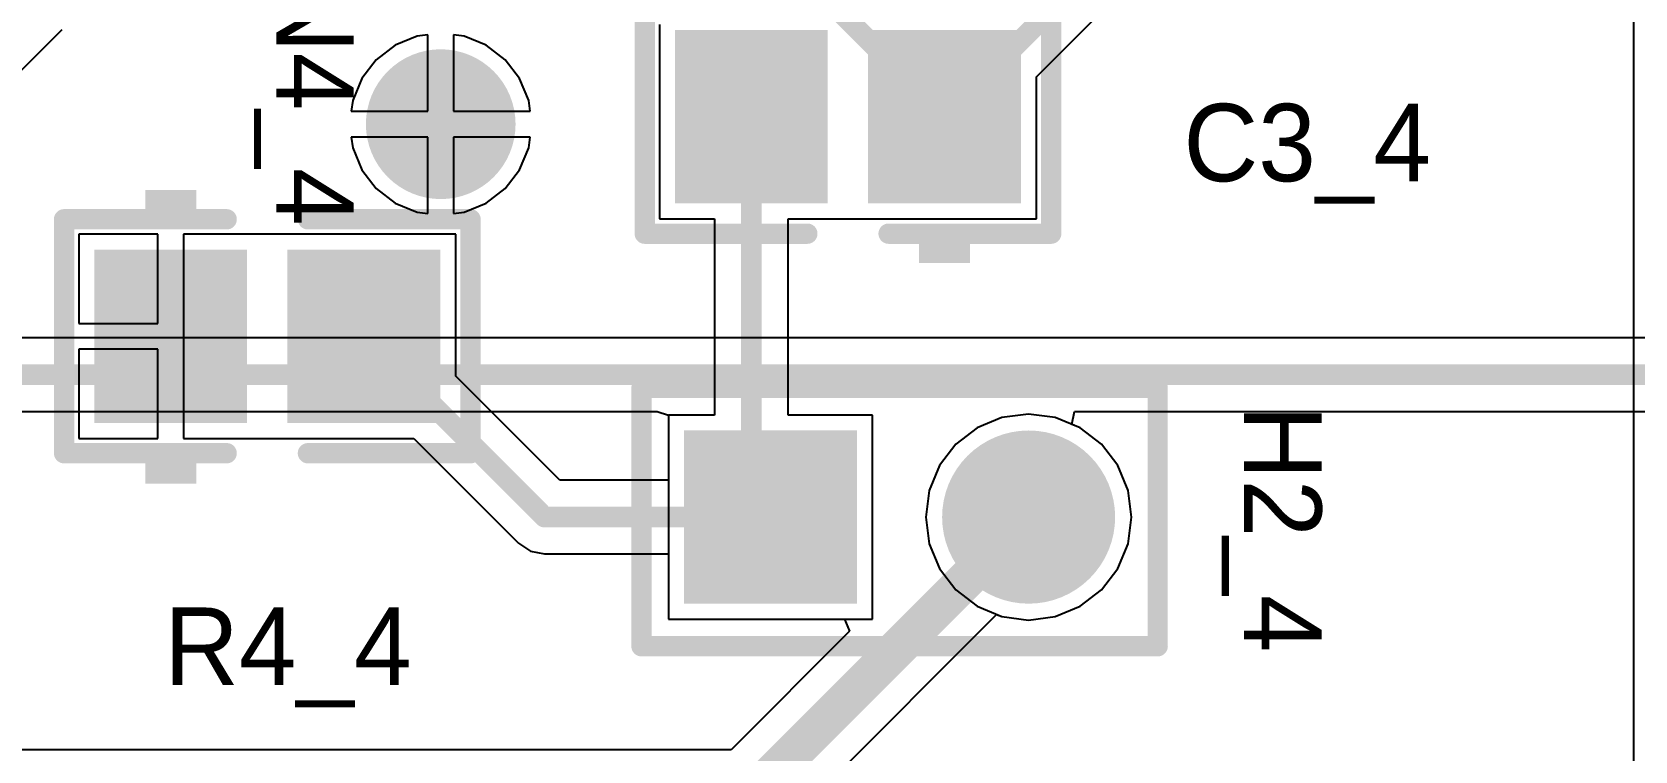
# Model space of a CAD drawing. Header units: millimetres. Extents: x 0.67 to 7.75, y 0.64 to 6.06.
# Drawn here: x 5.372 to 5.993, y 1.174 to 1.453 of the extents above; entities that cross this region are included whole.
import ezdxf

# ---------------------------------------------------------------- set-up
doc = ezdxf.new("R2010")
doc.units = ezdxf.units.MM
doc.header["$MEASUREMENT"] = 0
for name, color, linetype in [('BottomLayer', 5, 'Continuous'), ('BottomSolder', 6, 'Continuous'), ('MultiLayer', 9, 'Continuous'), ('PadHoleLayer', 156, 'Continuous'), ('TopLayer', 1, 'Continuous'), ('TopOverlay', 2, 'Continuous'), ('TopPaste', 8, 'Continuous'), ('TopSolder', 216, 'Continuous'), ('ViaHoleLayer', 16, 'Continuous')]:
    doc.layers.add(name, color=color, linetype=linetype)

# ---------------------------------------------------------------- blocks, each defined once
blk = doc.blocks.new('CC2012_0805_117')
at = {"layer": 'TopLayer'}
for points in [[(-0.06299, -0.02953), (-0.01181, -0.02953), (-0.06299, 0.02953), (-0.01181, 0.02953)], [(0.01181, -0.02953), (0.06299, -0.02953), (0.01181, 0.02953), (0.06299, 0.02953)]]:
    blk.add_solid(points, dxfattribs=at)
at = {"layer": 'TopOverlay', "const_width": 0.00787}
for points in [[(-0.07874, -0.04528), (-0.07874, 0.04528)], [(-0.07874, 0.04528), (-0.01575, 0.04528)], [(0.01575, 0.04528), (0.07874, 0.04528)], [(0.07874, -0.04528), (0.07874, 0.04528)], [(-0.07874, -0.04528), (-0.01575, -0.04528)], [(0.01575, -0.04528), (0.07874, -0.04528)]]:
    blk.add_lwpolyline(points, dxfattribs=at)
at = {"layer": 'TopOverlay', "const_width": 0.00394}
for points in [[(-0.08071, 0.04528, 1), (-0.07677, 0.04528, 1)], [(-0.08071, 0.04528, 1), (-0.07677, 0.04528, 1)], [(-0.01772, 0.04528, 1), (-0.01378, 0.04528, 1)], [(0.01378, 0.04528, 1), (0.01772, 0.04528, 1)], [(0.07677, 0.04528, 1), (0.08071, 0.04528, 1)], [(0.07677, 0.04528, 1), (0.08071, 0.04528, 1)], [(-0.08071, -0.04528, 1), (-0.07677, -0.04528, 1)], [(-0.08071, -0.04528, 1), (-0.07677, -0.04528, 1)], [(-0.01772, -0.04528, 1), (-0.01378, -0.04528, 1)], [(0.01378, -0.04528, 1), (0.01772, -0.04528, 1)], [(0.07677, -0.04528, 1), (0.08071, -0.04528, 1)], [(0.07677, -0.04528, 1), (0.08071, -0.04528, 1)]]:
    blk.add_lwpolyline(points, format="xyb", close=True, dxfattribs=at)
at = {"layer": 'TopOverlay'}
for points in [[(-0.04724, 0.04882), (-0.02756, 0.04882), (-0.04724, 0.05669), (-0.02756, 0.05669)], [(-0.04724, -0.05709), (-0.02756, -0.05709), (-0.04724, -0.04921), (-0.02756, -0.04921)]]:
    blk.add_solid(points, dxfattribs=at)
at = {"layer": 'TopPaste'}
for points in [[(-0.06299, -0.02953), (-0.01181, -0.02953), (-0.06299, 0.02953), (-0.01181, 0.02953)], [(0.01181, -0.02953), (0.06299, -0.02953), (0.01181, 0.02953), (0.06299, 0.02953)]]:
    blk.add_solid(points, dxfattribs=at)
at = {"layer": 'TopSolder'}
for points in [[(-0.06699, -0.03353), (-0.00781, -0.03353), (-0.06699, 0.03353), (-0.00781, 0.03353)], [(0.00781, -0.03353), (0.06699, -0.03353), (0.00781, 0.03353), (0.06699, 0.03353)]]:
    blk.add_solid(points, dxfattribs=at)
blk = doc.blocks.new('HDR1X2_128')
at = {"layer": 'BottomLayer', "const_width": 0.02953}
blk.add_lwpolyline([(0.08524, 0, 1), (0.11476, 0, 1)], format="xyb", close=True, dxfattribs=at)
at = {"layer": 'BottomLayer'}
blk.add_solid([(-0.02953, -0.02953), (0.02953, -0.02953), (-0.02953, 0.02953), (0.02953, 0.02953)], dxfattribs=at)
at = {"layer": 'BottomSolder', "const_width": 0.03353}
blk.add_lwpolyline([(0.08324, 0, 1), (0.11676, 0, 1)], format="xyb", close=True, dxfattribs=at)
at = {"layer": 'BottomSolder'}
blk.add_solid([(-0.03353, -0.03353), (0.03353, -0.03353), (-0.03353, 0.03353), (0.03353, 0.03353)], dxfattribs=at)
at = {"layer": 'MultiLayer', "const_width": 0.02953}
blk.add_lwpolyline([(0.08524, 0, 1), (0.11476, 0, 1)], format="xyb", close=True, dxfattribs=at)
at = {"layer": 'MultiLayer'}
blk.add_solid([(-0.02953, -0.02953), (0.02953, -0.02953), (-0.02953, 0.02953), (0.02953, 0.02953)], dxfattribs=at)
at = {"layer": 'PadHoleLayer', "const_width": 0.01772}
for points in [[(-0.00886, 0, 1), (0.00886, 0, 1)], [(0.09114, 0, 1), (0.10886, 0, 1)]]:
    blk.add_lwpolyline(points, format="xyb", close=True, dxfattribs=at)
at = {"layer": 'TopLayer', "const_width": 0.02953}
blk.add_lwpolyline([(0.08524, 0, 1), (0.11476, 0, 1)], format="xyb", close=True, dxfattribs=at)
at = {"layer": 'TopLayer'}
blk.add_solid([(-0.02953, -0.02953), (0.02953, -0.02953), (-0.02953, 0.02953), (0.02953, 0.02953)], dxfattribs=at)
at = {"layer": 'TopOverlay', "const_width": 0.00787}
for points in [[(-0.05, -0.05), (-0.05, 0.05)], [(-0.05, 0.05), (0.15, 0.05)], [(0.15, -0.05), (0.15, 0.05)], [(-0.05, -0.05), (0.15, -0.05)]]:
    blk.add_lwpolyline(points, dxfattribs=at)
at = {"layer": 'TopOverlay', "const_width": 0.00394}
for points in [[(-0.05197, 0.05, 1), (-0.04803, 0.05, 1)], [(-0.05197, 0.05, 1), (-0.04803, 0.05, 1)], [(0.14803, 0.05, 1), (0.15197, 0.05, 1)], [(0.14803, 0.05, 1), (0.15197, 0.05, 1)], [(-0.05197, -0.05, 1), (-0.04803, -0.05, 1)], [(-0.05197, -0.05, 1), (-0.04803, -0.05, 1)], [(0.14803, -0.05, 1), (0.15197, -0.05, 1)], [(0.14803, -0.05, 1), (0.15197, -0.05, 1)]]:
    blk.add_lwpolyline(points, format="xyb", close=True, dxfattribs=at)
at = {"layer": 'TopSolder', "const_width": 0.03353}
blk.add_lwpolyline([(0.08324, 0, 1), (0.11676, 0, 1)], format="xyb", close=True, dxfattribs=at)
at = {"layer": 'TopSolder'}
blk.add_solid([(-0.03353, -0.03353), (0.03353, -0.03353), (-0.03353, 0.03353), (0.03353, 0.03353)], dxfattribs=at)
blk = doc.blocks.new('CC2012_0805_135')
at = {"layer": 'TopLayer'}
for points in [[(-0.06299, -0.02953), (-0.01181, -0.02953), (-0.06299, 0.02953), (-0.01181, 0.02953)], [(0.01181, -0.02953), (0.06299, -0.02953), (0.01181, 0.02953), (0.06299, 0.02953)]]:
    blk.add_solid(points, dxfattribs=at)
at = {"layer": 'TopOverlay', "const_width": 0.00787}
for points in [[(-0.07874, 0.04528), (-0.07874, -0.04528)], [(-0.01575, 0.04528), (-0.07874, 0.04528)], [(0.07874, 0.04528), (0.01575, 0.04528)], [(0.07874, 0.04528), (0.07874, -0.04528)], [(-0.01575, -0.04528), (-0.07874, -0.04528)], [(0.07874, -0.04528), (0.01575, -0.04528)]]:
    blk.add_lwpolyline(points, dxfattribs=at)
at = {"layer": 'TopOverlay', "const_width": 0.00394}
for points in [[(-0.08071, 0.04528, 1), (-0.07677, 0.04528, 1)], [(-0.08071, 0.04528, 1), (-0.07677, 0.04528, 1)], [(-0.01772, 0.04528, 1), (-0.01378, 0.04528, 1)], [(0.01378, 0.04528, 1), (0.01772, 0.04528, 1)], [(0.07677, 0.04528, 1), (0.08071, 0.04528, 1)], [(0.07677, 0.04528, 1), (0.08071, 0.04528, 1)], [(-0.08071, -0.04528, 1), (-0.07677, -0.04528, 1)], [(-0.08071, -0.04528, 1), (-0.07677, -0.04528, 1)], [(-0.01772, -0.04528, 1), (-0.01378, -0.04528, 1)], [(0.01378, -0.04528, 1), (0.01772, -0.04528, 1)], [(0.07677, -0.04528, 1), (0.08071, -0.04528, 1)], [(0.07677, -0.04528, 1), (0.08071, -0.04528, 1)]]:
    blk.add_lwpolyline(points, format="xyb", close=True, dxfattribs=at)
at = {"layer": 'TopOverlay'}
for points in [[(-0.04724, 0.04882), (-0.02756, 0.04882), (-0.04724, 0.05669), (-0.02756, 0.05669)], [(-0.04724, -0.05709), (-0.02756, -0.05709), (-0.04724, -0.04921), (-0.02756, -0.04921)]]:
    blk.add_solid(points, dxfattribs=at)
at = {"layer": 'TopPaste'}
for points in [[(-0.06299, -0.02953), (-0.01181, -0.02953), (-0.06299, 0.02953), (-0.01181, 0.02953)], [(0.01181, -0.02953), (0.06299, -0.02953), (0.01181, 0.02953), (0.06299, 0.02953)]]:
    blk.add_solid(points, dxfattribs=at)
at = {"layer": 'TopSolder'}
for points in [[(-0.06699, -0.03353), (-0.00781, -0.03353), (-0.06699, 0.03353), (-0.00781, 0.03353)], [(0.00781, -0.03353), (0.06699, -0.03353), (0.00781, 0.03353), (0.06699, 0.03353)]]:
    blk.add_solid(points, dxfattribs=at)

msp = doc.modelspace()

# ---------------------------------------------------------------- linework, layer by layer
at = {"layer": 'BottomLayer'}
for p, q in [((5.51235, 1.44757), (5.50504, 1.44196)), ((5.52086, 1.4511), (5.51235, 1.44757)), ((5.525, 1.45164), (5.52086, 1.4511)), ((5.525, 1.422), (5.525, 1.45164)), ((5.53914, 1.4511), (5.535, 1.45164)), ((5.535, 1.45164), (5.535, 1.422)), ((5.54765, 1.44757), (5.53914, 1.4511)), ((5.55496, 1.44196), (5.54765, 1.44757)), ((5.50504, 1.44196), (5.49943, 1.43465)), ((5.56057, 1.43465), (5.55496, 1.44196)), ((5.49943, 1.43465), (5.4959, 1.42614)), ((5.5641, 1.42614), (5.56057, 1.43465)), ((5.4959, 1.42614), (5.49536, 1.422)), ((5.56464, 1.422), (5.5641, 1.42614)), ((5.49536, 1.422), (5.525, 1.422)), ((5.535, 1.422), (5.56464, 1.422)), ((5.525, 1.412), (5.49536, 1.412)), ((5.49536, 1.412), (5.4959, 1.40786)), ((5.525, 1.38236), (5.525, 1.412)), ((5.56464, 1.412), (5.535, 1.412)), ((5.535, 1.412), (5.535, 1.38236)), ((5.5641, 1.40786), (5.56464, 1.412)), ((5.4959, 1.40786), (5.49943, 1.39935)), ((5.56057, 1.39935), (5.5641, 1.40786)), ((5.49943, 1.39935), (5.50504, 1.39204)), ((5.55496, 1.39204), (5.56057, 1.39935)), ((5.50504, 1.39204), (5.51235, 1.38643)), ((5.54765, 1.38643), (5.55496, 1.39204)), ((5.51235, 1.38643), (5.52086, 1.3829)), ((5.53914, 1.3829), (5.54765, 1.38643)), ((5.52086, 1.3829), (5.525, 1.38236)), ((5.535, 1.38236), (5.53914, 1.3829)), ((6.88909, 1.33427), (4.63197, 1.33427)), ((4.77556, 1.30573), (5.61381, 1.30573)), ((5.61381, 1.30573), (5.61827, 1.30441)), ((5.61827, 1.30441), (5.61827, 1.22536)), ((5.77456, 1.30073), (5.77556, 1.30573)), ((5.77556, 1.30573), (6.61381, 1.30573)), ((5.77773, 1.29941), (5.77456, 1.30073)), ((5.78599, 1.29308), (5.77773, 1.29941)), ((5.79232, 1.28482), (5.78599, 1.29308)), ((5.79631, 1.2752), (5.79232, 1.28482)), ((5.79766, 1.26489), (5.79631, 1.2752)), ((5.79631, 1.25457), (5.79766, 1.26489)), ((5.79232, 1.24495), (5.79631, 1.25457)), ((5.78599, 1.23669), (5.79232, 1.24495)), ((5.77773, 1.23036), (5.78599, 1.23669)), ((5.76811, 1.22638), (5.77773, 1.23036)), ((5.61827, 1.22536), (5.6865, 1.22536)), ((5.66399, 1.14584), (5.74539, 1.22724)), ((5.6865, 1.22536), (5.68841, 1.22074)), ((5.74539, 1.22724), (5.74748, 1.22638)), ((5.74748, 1.22638), (5.7578, 1.22502)), ((5.7578, 1.22502), (5.76811, 1.22638)), ((5.68841, 1.22074), (5.64252, 1.17484)), ((5.64252, 1.17484), (4.70006, 1.17484))]:
    msp.add_line(p, q, dxfattribs=at)
for points, const_width in [([(5.5175, 1.417, 1), (5.5425, 1.417, 1)], 0.025), ([(5.75405, 1.26489, 1), (5.76155, 1.26489, 1)], 0.0075)]:
    msp.add_lwpolyline(points, format="xyb", close=True, dxfattribs=dict(at, const_width=const_width))
for points, const_width in [([(4.6, 1.32), (6.895, 1.32)], 0.008), ([(5.64991, 1.157), (5.7578, 1.26489)], 0.015)]:
    msp.add_lwpolyline(points, dxfattribs=dict(at, const_width=const_width))
at = {"layer": 'BottomSolder', "const_width": 0.029}
msp.add_lwpolyline([(5.5155, 1.417, 1), (5.5445, 1.417, 1)], format="xyb", close=True, dxfattribs=at)
at = {"layer": 'MultiLayer', "const_width": 0.025}
msp.add_lwpolyline([(5.5175, 1.417, 1), (5.5425, 1.417, 1)], format="xyb", close=True, dxfattribs=at)
at = {"layer": 'TopLayer'}
for p, q in [((5.99216, 1.69451), (5.99216, 1.16739)), ((5.76079, 1.43529), (5.83289, 1.50739)), ((5.29079, 1.36119), (5.38326, 1.45367)), ((5.6148, 1.45561), (5.6148, 1.38036)), ((5.51235, 1.44757), (5.50504, 1.44196)), ((5.52086, 1.4511), (5.51235, 1.44757)), ((5.525, 1.45164), (5.52086, 1.4511)), ((5.525, 1.422), (5.525, 1.45164)), ((5.53914, 1.4511), (5.535, 1.45164)), ((5.535, 1.45164), (5.535, 1.422)), ((5.54765, 1.44757), (5.53914, 1.4511)), ((5.55496, 1.44196), (5.54765, 1.44757)), ((5.50504, 1.44196), (5.49943, 1.43465)), ((5.56057, 1.43465), (5.55496, 1.44196)), ((5.76079, 1.38036), (5.76079, 1.43529)), ((5.49943, 1.43465), (5.4959, 1.42614)), ((5.5641, 1.42614), (5.56057, 1.43465)), ((5.4959, 1.42614), (5.49536, 1.422)), ((5.56464, 1.422), (5.5641, 1.42614)), ((5.49536, 1.422), (5.525, 1.422)), ((5.535, 1.422), (5.56464, 1.422)), ((5.525, 1.412), (5.49536, 1.412)), ((5.49536, 1.412), (5.4959, 1.40786)), ((5.525, 1.38236), (5.525, 1.412)), ((5.56464, 1.412), (5.535, 1.412)), ((5.535, 1.412), (5.535, 1.38236)), ((5.5641, 1.40786), (5.56464, 1.412)), ((5.4959, 1.40786), (5.49943, 1.39935)), ((5.56057, 1.39935), (5.5641, 1.40786)), ((5.49943, 1.39935), (5.50504, 1.39204)), ((5.55496, 1.39204), (5.56057, 1.39935)), ((5.50504, 1.39204), (5.51235, 1.38643)), ((5.54765, 1.38643), (5.55496, 1.39204)), ((5.51235, 1.38643), (5.52086, 1.3829)), ((5.53914, 1.3829), (5.54765, 1.38643)), ((5.52086, 1.3829), (5.525, 1.38236)), ((5.535, 1.38236), (5.53914, 1.3829)), ((5.6148, 1.38036), (5.63612, 1.38036)), ((5.63612, 1.38036), (5.63612, 1.30441)), ((5.66467, 1.30441), (5.66467, 1.38036)), ((5.66467, 1.38036), (5.68598, 1.38036)), ((5.68598, 1.38036), (5.68598, 1.38036)), ((5.68598, 1.38036), (5.68961, 1.38036)), ((5.68961, 1.38036), (5.68961, 1.38036)), ((5.68961, 1.38036), (5.69098, 1.38036)), ((5.69098, 1.38036), (5.76079, 1.38036)), ((5.42039, 1.37441), (5.3898, 1.37441)), ((5.3898, 1.37441), (5.3898, 1.33989)), ((5.42039, 1.33989), (5.42039, 1.37441)), ((5.45961, 1.37441), (5.43039, 1.37441)), ((5.43039, 1.37441), (5.43039, 1.33489)), ((5.46098, 1.37441), (5.45961, 1.37441)), ((5.46461, 1.37441), (5.46098, 1.37441)), ((5.46598, 1.37441), (5.46461, 1.37441)), ((5.53579, 1.37441), (5.46598, 1.37441)), ((5.53579, 1.31948), (5.53579, 1.37441)), ((5.3898, 1.33989), (5.42039, 1.33989)), ((5.42039, 1.32989), (5.3898, 1.32989)), ((5.3898, 1.32989), (5.3898, 1.29536)), ((5.42039, 1.29536), (5.42039, 1.32989)), ((5.43039, 1.33489), (5.43039, 1.29536)), ((5.57611, 1.27916), (5.53579, 1.31948)), ((5.63612, 1.30441), (5.61827, 1.30441)), ((5.61827, 1.30441), (5.61827, 1.27916)), ((5.69732, 1.30441), (5.66467, 1.30441)), ((5.69732, 1.22536), (5.69732, 1.30441)), ((5.7578, 1.30475), (5.74748, 1.3034)), ((5.76811, 1.3034), (5.7578, 1.30475)), ((5.73786, 1.29941), (5.7296, 1.29308)), ((5.74748, 1.3034), (5.73786, 1.29941)), ((5.77773, 1.29941), (5.76811, 1.3034)), ((5.78599, 1.29308), (5.77773, 1.29941)), ((5.3898, 1.29536), (5.42039, 1.29536)), ((5.43039, 1.29536), (5.45961, 1.29536)), ((5.45961, 1.29536), (5.46098, 1.29536)), ((5.46098, 1.29536), (5.46461, 1.29536)), ((5.46461, 1.29536), (5.46598, 1.29536)), ((5.46598, 1.29536), (5.51954, 1.29536)), ((5.51954, 1.29536), (5.5601, 1.25479)), ((5.7296, 1.29308), (5.72327, 1.28482)), ((5.79232, 1.28482), (5.78599, 1.29308)), ((5.72327, 1.28482), (5.71929, 1.2752)), ((5.79631, 1.2752), (5.79232, 1.28482)), ((5.61827, 1.27916), (5.57611, 1.27916)), ((5.71929, 1.2752), (5.71793, 1.26489)), ((5.79766, 1.26489), (5.79631, 1.2752)), ((5.71793, 1.26489), (5.71929, 1.25457)), ((5.79631, 1.25457), (5.79766, 1.26489)), ((5.5601, 1.25479), (5.5601, 1.25479)), ((5.5601, 1.25479), (5.56473, 1.2517)), ((5.56473, 1.2517), (5.5702, 1.25061)), ((5.5702, 1.25061), (5.61827, 1.25061)), ((5.61827, 1.25061), (5.61827, 1.22536)), ((5.71929, 1.25457), (5.72327, 1.24495)), ((5.79232, 1.24495), (5.79631, 1.25457)), ((5.72327, 1.24495), (5.7296, 1.23669)), ((5.78599, 1.23669), (5.79232, 1.24495)), ((5.7296, 1.23669), (5.73786, 1.23036)), ((5.77773, 1.23036), (5.78599, 1.23669)), ((5.73786, 1.23036), (5.74748, 1.22638)), ((5.76811, 1.22638), (5.77773, 1.23036)), ((5.61827, 1.22536), (5.69732, 1.22536)), ((5.74748, 1.22638), (5.7578, 1.22502)), ((5.7578, 1.22502), (5.76811, 1.22638))]:
    msp.add_line(p, q, dxfattribs=at)
at = {"layer": 'TopLayer', "const_width": 0.008}
for points in [[(5.7252, 1.41989), (5.8228, 1.51748)], [(5.67531, 1.46989), (5.7252, 1.42)], [(5.65039, 1.27229), (5.65039, 1.41989)], [(5.7252, 1.41989), (5.7252, 1.42)], [(5.5002, 1.33489), (5.5702, 1.26489)], [(5.65039, 1.27229), (5.6578, 1.26489)], [(5.5702, 1.26489), (5.6578, 1.26489)]]:
    msp.add_lwpolyline(points, dxfattribs=at)
at = {"layer": 'TopLayer'}
for points, const_width in [([(5.5175, 1.417, 1), (5.5425, 1.417, 1)], 0.025), ([(5.64839, 1.41989, 1), (5.65239, 1.41989, 1)], 0.004), ([(5.7232, 1.42, 1), (5.7272, 1.42, 1)], 0.004), ([(5.7232, 1.42, 1), (5.7272, 1.42, 1)], 0.004), ([(5.7232, 1.41989, 1), (5.7272, 1.41989, 1)], 0.004), ([(5.7232, 1.41989, 1), (5.7272, 1.41989, 1)], 0.004), ([(5.4982, 1.33489, 1), (5.5022, 1.33489, 1)], 0.004), ([(5.64839, 1.27229, 1), (5.65239, 1.27229, 1)], 0.004), ([(5.64839, 1.27229, 1), (5.65239, 1.27229, 1)], 0.004), ([(5.5682, 1.26489, 1), (5.5722, 1.26489, 1)], 0.004), ([(5.5682, 1.26489, 1), (5.5722, 1.26489, 1)], 0.004), ([(5.6558, 1.26489, 1), (5.6598, 1.26489, 1)], 0.004), ([(5.6558, 1.26489, 1), (5.6598, 1.26489, 1)], 0.004)]:
    msp.add_lwpolyline(points, format="xyb", close=True, dxfattribs=dict(at, const_width=const_width))
at = {"layer": 'TopSolder', "const_width": 0.029}
msp.add_lwpolyline([(5.5155, 1.417, 1), (5.5445, 1.417, 1)], format="xyb", close=True, dxfattribs=at)
at = {"layer": 'ViaHoleLayer', "const_width": 0.014}
msp.add_lwpolyline([(5.523, 1.417, 1), (5.537, 1.417, 1)], format="xyb", close=True, dxfattribs=at)

# ---------------------------------------------------------------- block references
for name, p, rotation in [('CC2012_0805_135', (5.6878, 1.41989), 180), ('HDR1X2_128', (5.6578, 1.26489), 360)]:
    msp.add_blockref(name, p, dxfattribs=dict(rotation=rotation))
msp.add_blockref('CC2012_0805_117', (5.4628, 1.33489))

# ---------------------------------------------------------------- texts
at = {"layer": 'TopOverlay'}
for s, p in [('NPN4_4', (5.4663, 1.52939)), ('H2_4', (5.8413, 1.30839))]:
    msp.add_text(s, height=0.03, rotation=270, dxfattribs=at).set_placement(p)
for s, p in [('C3_4', (5.8178, 1.39489)), ('R4_4', (5.4228, 1.19989))]:
    msp.add_text(s, height=0.03, dxfattribs=at).set_placement(p)

doc.saveas('drawing.dxf')
